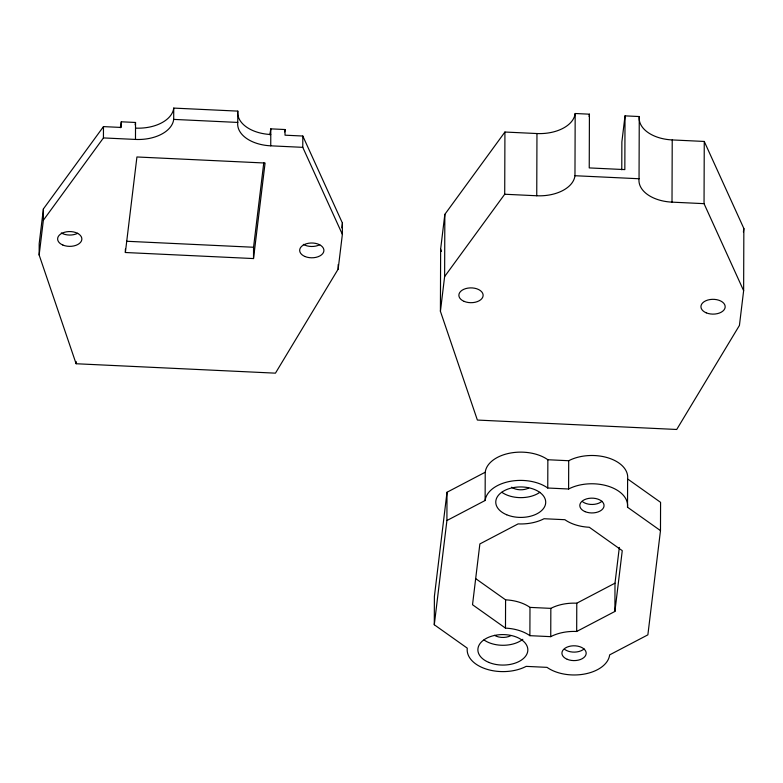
<?xml version="1.0" encoding="UTF-8"?>
<svg xmlns="http://www.w3.org/2000/svg" width="783" height="783" viewBox="0 0 783 783"><rect width="100%" height="100%" fill="white"/><g stroke="black" fill="none" stroke-linecap="round" stroke-linejoin="round"><path stroke-width="1.17" d="M39.15 254.994L39.189 243.679L43.398 208.934L103.473 126.611L121.277 127.453L121.296 121.796L135.537 122.471L135.479 139.433L103.434 137.925L43.359 220.248L39.15 254.994L76.108 363.743L275.45 373.158L338.158 269.117L342.367 234.371L342.406 223.057L302.815 136.027L285.022 135.185L285.041 129.528L270.801 128.852L269.832 134.803M43.359 220.248L43.398 208.934M76.108 363.743L76.117 361.482M103.434 137.925L103.473 126.611M125.368 252.508L136.927 156.972L265.075 163.03L253.516 258.566L125.368 252.508L125.378 249.121M135.479 139.433A35.695 21.777 0.2 0 0 173.699 119.398L173.738 108.093L237.807 111.117A35.695 21.777 0.2 0 0 270.781 134.51M342.367 234.371L302.776 147.341L270.742 145.824A35.695 21.777 0.2 0 1 237.768 122.432L237.807 111.117M253.516 258.566L253.555 247.252L263.802 162.6M270.742 145.824L270.801 128.852M302.776 147.341L302.815 136.027M338.158 269.117L338.178 264.585M434.291 624.756L434.389 596.48L447.005 492.253L485.225 472.227A35.695 21.777 0.2 0 1 509.635 453.2A35.695 21.777 0.2 0 1 547.855 459.738L568.703 460.727A35.695 21.777 0.2 0 1 608.068 457.849A35.695 21.777 0.2 0 1 627.614 478.951L660.578 502.343L660.48 530.62L647.874 634.847L609.644 654.882A35.695 21.777 0.2 0 1 585.244 673.899A35.695 21.777 0.2 0 1 547.023 667.361L526.166 666.372A35.695 21.777 0.2 0 1 486.811 669.25A35.695 21.777 0.2 0 1 467.265 648.148L434.291 624.756L446.907 520.538L447.005 492.253M440.418 311.311L440.633 249.102L444.842 214.356L504.927 132.033L536.962 133.541A35.695 21.777 0.2 0 0 575.182 113.506L589.423 114.181L589.237 167.914L624.834 169.598L625.02 115.864L639.261 116.54A35.695 21.777 0.2 0 0 672.225 139.932L704.26 141.449L743.85 228.479L743.635 290.699L739.426 325.434L676.718 429.476L477.376 420.06L440.418 311.311L444.627 276.575L444.842 214.356M446.907 520.538L485.127 500.503L485.225 472.227M444.627 276.575L504.712 194.243L504.927 132.033M505.485 628.123L472.521 604.73L479.871 543.931L518.101 523.896A35.695 21.777 0.2 0 0 544.038 518.728L564.895 519.706A35.695 21.777 0.2 0 0 589.296 527.262L622.26 550.655L614.9 611.454L576.68 631.48A35.695 21.777 0.2 0 0 550.743 636.657L529.885 635.669A35.695 21.777 0.2 0 0 505.485 628.123L505.583 599.837L475.526 578.51M529.885 635.669L529.983 607.393A35.695 21.777 0.2 0 0 505.583 599.837M504.712 194.243L536.746 195.76L536.962 133.541M660.48 530.62L627.516 507.227A35.695 21.777 0.2 0 0 607.97 486.126A35.695 21.777 0.2 0 0 568.605 489.003L547.757 488.015L547.855 459.738M550.743 636.657L550.84 608.371A35.695 21.777 0.2 0 1 576.777 603.204L614.998 583.169L619.333 547.405M568.605 489.003L568.703 460.727M536.746 195.76A35.695 21.777 0.2 0 0 574.967 175.725L575.182 113.506M576.68 631.48L576.777 603.204M614.9 611.454L614.998 583.169M621.771 169.794L621.868 141.919L625.02 115.864M627.516 507.227L627.614 478.951M743.635 290.699L704.044 203.658L672.01 202.141A35.695 21.777 0.2 0 1 639.045 178.749L639.261 116.54M672.01 202.141L672.225 139.932M704.044 203.658L704.26 141.449M341.819 227.853L342.406 223.057M589.139 116.55L589.423 114.181M743.419 232.071L743.85 228.479M120.328 127.737L121.296 121.796M135.146 124.849L135.537 122.471M284.65 131.906L285.041 129.528M173.699 119.398L237.768 122.432M574.967 175.725L639.045 178.749M126.631 241.262L253.555 247.252M529.983 607.393L550.84 608.371M440.633 249.102L441.416 251.392M539.879 492.272A24.987 15.249 0.2 0 1 501.874 492.301M528.721 488.015A12.136 7.409 0.2 0 1 511.602 487.202M522.829 639.3A24.987 15.249 0.2 0 1 484.011 639.956M485.127 500.503A35.695 21.777 0.2 0 1 509.527 481.476A35.695 21.777 0.2 0 1 547.757 488.015M510.849 635.659A12.136 7.409 0.2 0 1 494.464 635.326M601.98 501.247A12.136 7.409 0.2 0 1 582.758 501.874M584.118 648.901A12.136 7.409 0.2 0 1 564.886 649.528M319.748 244.707A12.136 7.409 0.2 0 1 303.354 244.374M77.693 233.275A12.136 7.409 0.2 0 1 61.299 232.942M173.738 108.093A35.695 21.777 0.2 0 1 135.518 128.118M506.679 514.754A24.987 15.249 0.2 0 0 545.643 503.361A24.987 15.249 0.2 0 0 509.86 488.435A24.987 15.249 0.2 0 0 506.679 514.754M488.807 662.408A24.987 15.249 0.2 0 0 527.771 651.006A24.987 15.249 0.2 0 0 491.988 636.08A24.987 15.249 0.2 0 0 488.807 662.408M585.097 511.651A12.136 7.409 0.2 0 0 604.026 506.121A12.136 7.409 0.2 0 0 586.643 498.869A12.136 7.409 0.2 0 0 585.097 511.651M567.225 659.306A12.136 7.409 0.2 0 0 586.154 653.766A12.136 7.409 0.2 0 0 568.771 646.513A12.136 7.409 0.2 0 0 567.225 659.306M62.904 245.069A12.136 7.409 0.2 0 0 81.833 239.539A12.136 7.409 0.2 0 0 64.451 232.287A12.136 7.409 0.2 0 0 62.904 245.069M304.959 256.501A12.136 7.409 0.2 0 0 323.888 250.971A12.136 7.409 0.2 0 0 306.505 243.719A12.136 7.409 0.2 0 0 304.959 256.501M464.172 301.396A12.136 7.409 0.2 0 0 483.101 295.857A12.136 7.409 0.2 0 0 465.719 288.604A12.136 7.409 0.2 0 0 464.172 301.396M706.227 312.828A12.136 7.409 0.2 0 0 725.156 307.288A12.136 7.409 0.2 0 0 707.773 300.046A12.136 7.409 0.2 0 0 706.227 312.828"/></g></svg>
